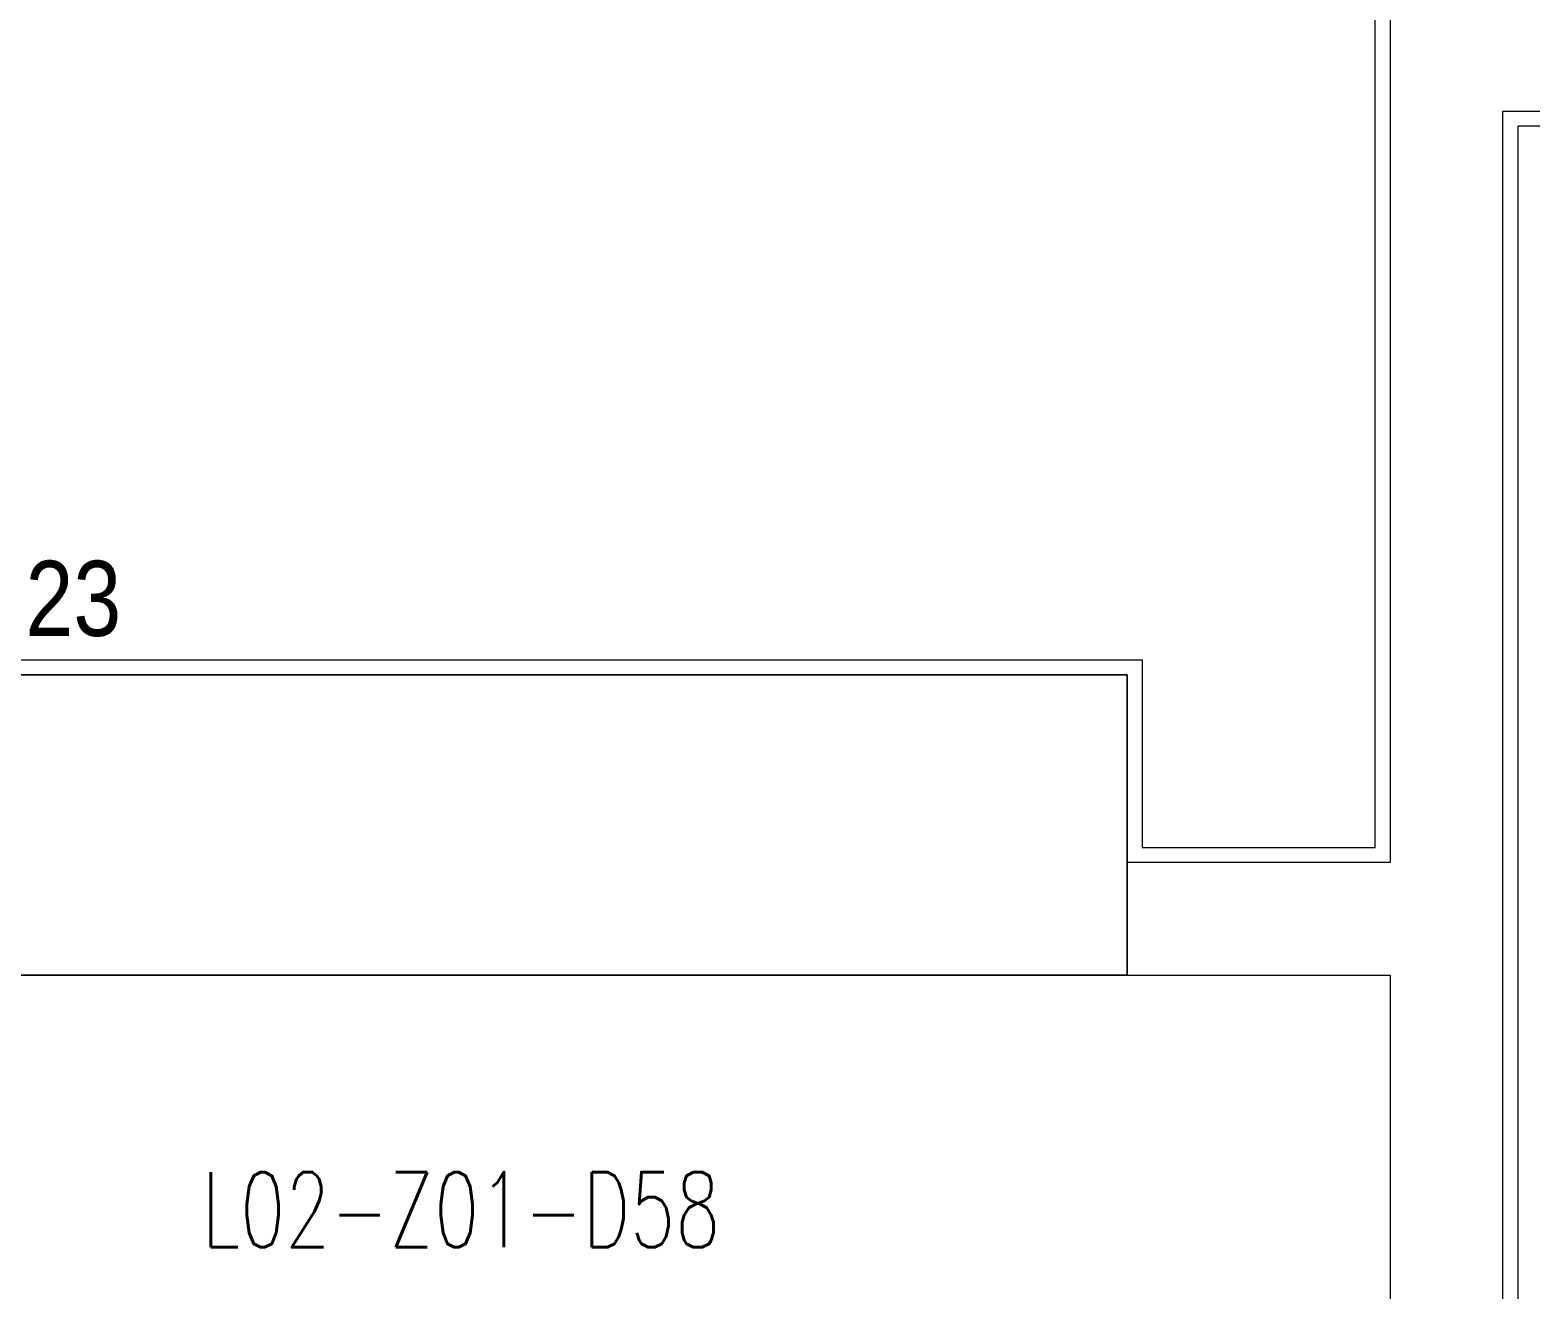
# Model space of a CAD drawing. Extents: x -3709 to 34962, y 0 to 8245.
# Drawn here: x 31232.3 to 31431.9, y 3500.8 to 3668.3 of the extents above; entities that cross this region are included whole.
import ezdxf
from ezdxf.enums import TextEntityAlignment as Align

# ---------------------------------------------------------------- set-up
doc = ezdxf.new("R2010")
doc.units = 0
doc.layers.get('0').update_dxf_attribs({"color": 9, "lineweight": 9})
for name, color, linetype, lineweight in [('00', 9, 'Continuous', 9), ('01', 9, 'Continuous', 9), ('06D', 9, 'Continuous', 9), ('21', 9, 'Continuous', 9), ('E-DEDEKTÖR NUMARALARI', 20, 'Continuous', 30)]:
    doc.layers.add(name, color=color, linetype=linetype, lineweight=lineweight)
doc.styles.add('E-YAZI', font='txttw.shx')
doc.styles.add('MuuM_TEXT-STANDART', font='ARIALN.TTF')

# ---------------------------------------------------------------- blocks, each defined once
blk = doc.blocks.new('MERDVN2.KAT')
at = {"layer": '21', "style": 'MuuM_TEXT-STANDART'}
blk.add_text('23', height=10, dxfattribs=at).set_placement((17266.98, -430.33), align=Align.TOP_RIGHT)

msp = doc.modelspace()

# ---------------------------------------------------------------- linework, layer by layer
at = {"layer": '00'}
for points in [[(30798.33, 3405), (30798.33, 3457.5), (31428.33, 3457.5), (31428.33, 3657.5), (31458.33, 3657.5), (31458.33, 3672.5), (31428.33, 3672.5), (31428.33, 3737.5), (31413.33, 3737.5), (31413.33, 3557.5), (31378.33, 3557.5), (31378.33, 3542.5), (31413.33, 3542.5)], [(31413.33, 3542.5), (31413.33, 3472.5), (31028.33, 3472.5), (31028.33, 3542.5), (31008.33, 3542.5), (31008.33, 3472.5), (30798.33, 3472.5), (30798.33, 3542.5), (30778.33, 3542.5), (30778.33, 3405)]]:
    msp.add_lwpolyline(points, dxfattribs=at)
at = {"layer": '01'}
for points in [[(30778.33, 3542.5), (30778.33, 3892.5), (31378.33, 3892.5), (31378.33, 3852.5), (30828.33, 3852.5), (30828.33, 3582.5), (31378.33, 3582.5), (31378.33, 3542.5)], [(31378.33, 3892.5), (30778.33, 3892.5), (30778.33, 3542.5), (31378.33, 3542.5), (31378.33, 3582.5), (30828.33, 3582.5), (30828.33, 3852.5), (31378.33, 3852.5)]]:
    msp.add_lwpolyline(points, close=True, dxfattribs=at)
at = {"layer": '06D'}
for points in [[(31576.33, 3655.5), (31566.33, 3655.5), (31566.33, 3655.5), (31566.33, 3655.5), (31566.33, 3655.5), (31566.33, 3655.5), (31566.33, 3674.5), (31641.33, 3674.5), (31641.33, 3810.5), (31576.33, 3810.5), (31576.33, 3870.5), (31430.33, 3870.5), (31430.33, 3845.5), (31411.33, 3845.5), (31411.33, 3870.5), (31380.33, 3870.5), (31380.33, 3850.5), (30830.33, 3850.5), (30830.33, 3584.5), (31380.33, 3584.5), (31380.33, 3559.5), (31411.33, 3559.5)], [(31411.33, 3559.5), (31411.33, 3559.5), (31411.33, 3559.5), (31411.33, 3559.5), (31411.33, 3739.5), (31430.33, 3739.5), (31430.33, 3674.5), (31460.33, 3674.5), (31460.33, 3655.5), (31430.33, 3655.5), (31430.33, 3484.47), (31430.33, 3484.47), (31430.33, 3455.5), (31430.33, 3455.5)]]:
    msp.add_lwpolyline(points, dxfattribs=at)

# ---------------------------------------------------------------- block references
msp.add_blockref('MERDVN2.KAT', (13977.49, 4028))

# ---------------------------------------------------------------- texts
at = {"layer": 'E-DEDEKTÖR NUMARALARI', "style": 'E-YAZI', "width": 0.7}
msp.add_text('L02-Z01-D58', height=10, dxfattribs=at).set_placement((31255.19, 3506.31))

doc.saveas('drawing.dxf')
